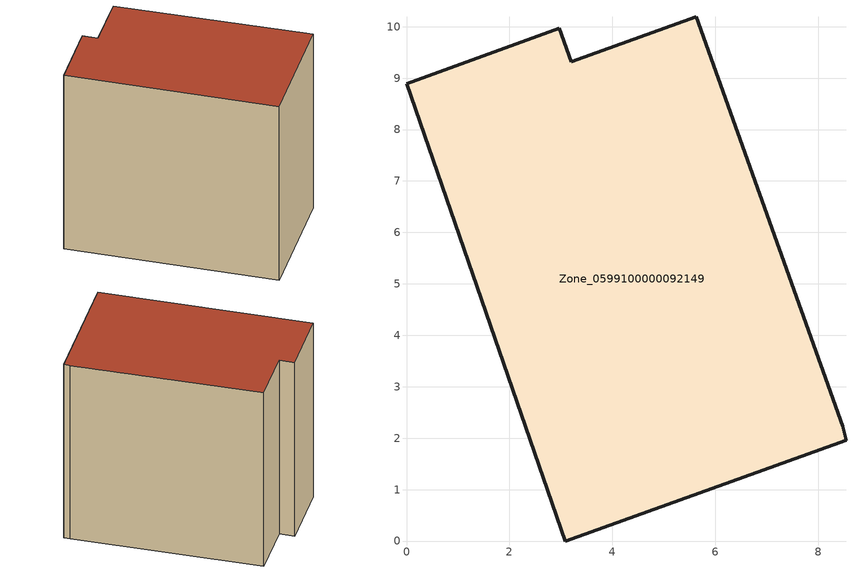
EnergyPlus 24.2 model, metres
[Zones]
Zone_0599100000092149
 floor ground (C_G): 8.54,1.96 3.09,0 0,8.89 2.97,9.97 3.2,9.32 5.63,10.19 8.48,2.23 z0
 wall outside (C_F): 3.09,0 8.54,1.96 8.48,2.23 5.63,10.19 3.2,9.32 2.97,9.97 0,8.89 3.09,0 z0:8.72
 roof outside (C_R): 8.48,2.23 5.63,10.19 3.2,9.32 2.97,9.97 0,8.89 3.09,0 8.54,1.96 z8.72
[BUILDING]
Pand.0599100000092149: North Axis=0; Terrain=City; Loads Convergence Tolerance Value=0.04; Temperature Convergence Tolerance Value=0.4; Solar Distribution=FullExterior; Maximum Number of Warmup Days=25; Minimum Number of Warmup Days=1
[Site:Location]
Rotterdam.The.Hague.AP_ZH_NLD Design_Conditions: Latitude=51.96; Longitude=4.45; Time Zone=1; Elevation=-4.5
[SITE:GROUNDTEMPERATURE:BUILDINGSURFACE]
18, 18, 18, 18, 18, 18, 18, 18, 18, 18, 18, 18
[MATERIAL] Thermal Absorptance=0.9; Solar Absorptance=0.7; Visible Absorptance=0.7
Name | Roughness | Thickness | Conductivity | Density | Specific Heat
G.TI.1946 | MediumSmooth | 0.15 | 1 | 540 | 1210
F.TI.1946 | Rough | 0.3 | 0.857143 | 1920 | 840
R.TI.1946 | MediumRough | 0.2 | 0.1 | 1500 | 1000
[CONSTRUCTION]
C_G: G.TI.1946
C_F: F.TI.1946
C_R: R.TI.1946
[ZONE]
Zone_0599100000092149: Type=1; Multiplier=1; Ceiling Height=Autocalculate; Volume=Autocalculate; Floor Area=autocalculate; Part of Total Floor Area=Yes
[ZONEINFILTRATION:DESIGNFLOWRATE]
Infil_Zone_0599100000092149: Zone or ZoneList or Space or SpaceList=Zone_0599100000092149; Schedule=AlwaysOn; Design Flow Rate Calculation Method=Flow/Area; Flow Rate per Floor Area=0.003; Constant Term Coefficient=1; Temperature Term Coefficient=0; Velocity Term Coefficient=0; Velocity Squared Term Coefficient=0
[HVACTEMPLATE:ZONE:IDEALLOADSAIRSYSTEM]
Zone_0599100000092149: Maximum Heating Supply Air Temperature=50; Minimum Cooling Supply Air Temperature=13; Maximum Heating Supply Air Humidity Ratio=0.0156; Minimum Cooling Supply Air Humidity Ratio=0.0077; Heating Limit=NoLimit; Cooling Limit=NoLimit; Dehumidification Control Type=ConstantSensibleHeatRatio; Cooling Sensible Heat Ratio=0.7; Dehumidification Setpoint=60; Humidification Control Type=None; Humidification Setpoint=30; Outdoor Air Method=None; Outdoor Air Flow Rate per Person=0.00944; Outdoor Air Flow Rate per Zone Floor Area=0; Outdoor Air Flow Rate per Zone=0; Demand Controlled Ventilation Type=None; Outdoor Air Economizer Type=NoEconomizer; Heat Recovery Type=None; Sensible Heat Recovery Effectiveness=0.7; Latent Heat Recovery Effectiveness=0.65
[ZONECONTROL:THERMOSTAT]
ThermostatControl_Zone_0599100000092149: Zone or ZoneList=Zone_0599100000092149; Control Type Schedule=DualSetpointControlType; Control 1=Thermostat_Zone_0599100000092149; Temperature Difference Between Cutout And Setpoint=0
[THERMOSTATSETPOINT:DUALSETPOINT]
Thermostat_Zone_0599100000092149: Heating Setpoint Temperature Schedule=HeatingSetpoint_Zone_0599100000092149; Cooling Setpoint Temperature Schedule=CoolingSetpoint_Zone_0599100000092149
[SCHEDULE:COMPACT]
HeatingSetpoint_Zone_0599100000092149: Through: 12/31, For: AllDays, Until: 24:00, 21
CoolingSetpoint_Zone_0599100000092149: Through: 12/31, For: AllDays, Until: 24:00, 24
DualSetpointControlType: Through: 12/31, For: AllDays, Until: 24:00, 4
AlwaysOn: Through: 12/31, For: AllDays, Until: 24:00, 1
